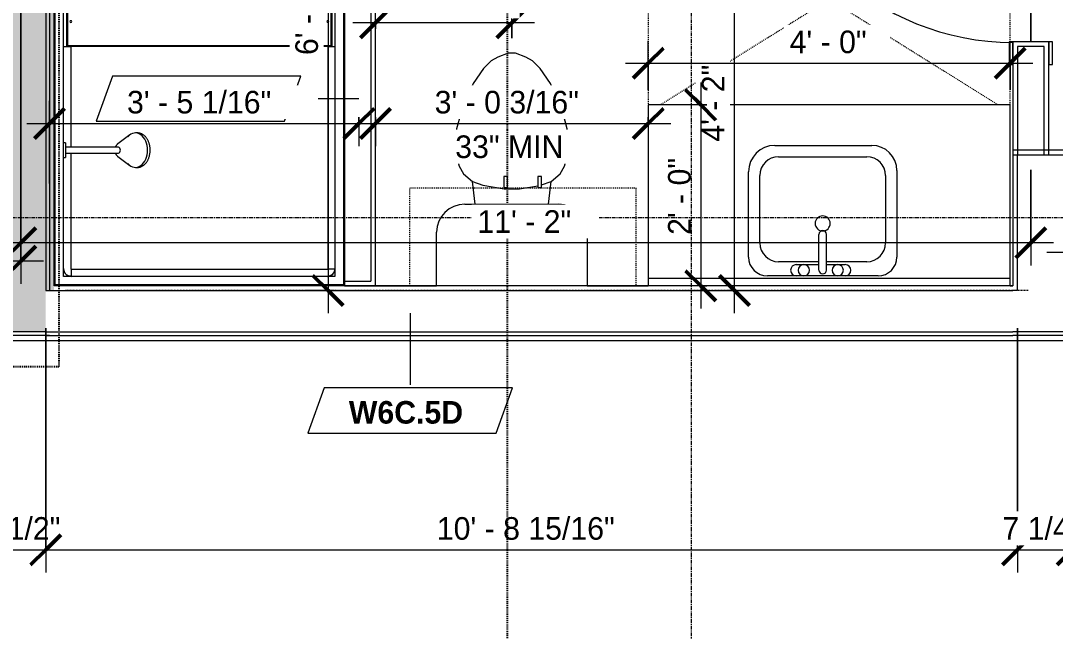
# Model space of a CAD drawing. Header units: inches. Extents: x -4058 to -1781, y 9814 to 12264.
# Drawn here: x -2916.3 to -2779.1, y 10412.3 to 10493.4 of the extents above; entities that cross this region are included whole.
import ezdxf

# ---------------------------------------------------------------- set-up
doc = ezdxf.new("R2010")
doc.units = ezdxf.units.IN
doc.header["$MEASUREMENT"] = 0
for name, pattern in [('Aligning Line 1_8_', [0.25, 0.125, -0.125]), ('Dash', [0.25, 0.125, -0.125]), ('Dash 3_32_', [0.1875, 0.09375, -0.09375]), ('Dash_2_', [0.25, 0.125, -0.125]), ('Grid Line 1_2_', [0.875, 0.5, -0.125, 0.125, -0.125])]:
    doc.linetypes.add(name, pattern=pattern)
for name, color, linetype, lineweight in [('0-1', 7, 'Continuous', 5), ('A-ANNO-DIMS', 211, 'Continuous', 9), ('A-ANNO-DIMS-32', 211, 'Continuous', 9), ('A-DETL-1', 90, 'Dash 3_32_', 9), ('A-DOOR-2', 31, 'Continuous', 9), ('A-FLOR-2', 192, 'Continuous', 9), ('A-GENM', 5, 'Continuous', 9), ('A-GENM-2', 147, 'Dash', 9), ('A-WALL-1', 7, 'Continuous', 9), ('A-WALL-2', 113, 'Continuous', 9), ('A-WALL-IDEN', 211, 'Continuous', 9), ('G-ANNO-SYMB', 111, 'Aligning Line 1_8_', 9), ('I-WALL-1', 1, 'Continuous', 18), ('I-WALL-2', 10, 'Continuous', 5), ('I-WALL-3', 7, 'Continuous', 9), ('P-SANR-FIXT', 6, 'Continuous', 9), ('Q-CASE', 31, 'Continuous', 9), ('Q-CASE-3', 31, 'Dash', 9), ('S-GRID-1', 1, 'Grid Line 1_2_', 9)]:
    doc.layers.add(name, color=color, linetype=linetype, lineweight=lineweight)
doc.layers.add('0-3', color=250, linetype='Dash_2_')
doc.styles.add('Century Gothic', font='ufonts.com_century-gothic.ttf', dxfattribs={"height": 3})
doc.styles.add('Century Gothic_B_1', font='GOTHICB.TTF', dxfattribs={"height": 3})
doc.dimstyles.new('MARKETING_DIMENSION', dxfattribs={"dimscale": 12, "dimtxt": 3.132505, "dimasz": 0.333333, "dimexe": 0.25, "dimexo": 0.166667, "dimgap": 0.041667, "dimtad": 1, "dimdec": 4, "dimrnd": 0.0625, "dimzin": 3, "dimdsep": 46, "dimlunit": 4, "dimtxsty": 'Century Gothic', "dimblk1": 'OBLIQUE', "dimblk2": 'OBLIQUE', "dimsah": 1, "dimcen": 0.09, "dimdle": 0.25, "dimazin": 0, "dimtfac": 1, "dimtdec": 4, "dimtix": 1, "dimtmove": 0, "dimatfit": 3, "dimfxl": 1, "dimtvp": 1, "dimtfill": 1, "dimfrac": 2, "dimtolj": 1, "dimtzin": 0, "dimarcsym": 2})
doc.dimstyles.new('THE_DIMENSION_STRING', dxfattribs={"dimscale": 12, "dimtxt": 3.132505, "dimasz": 0.333333, "dimexe": 0.25, "dimexo": 0.166667, "dimgap": 0.041667, "dimtad": 1, "dimdec": 4, "dimrnd": 0.0625, "dimzin": 3, "dimdsep": 46, "dimlunit": 4, "dimtxsty": 'Century Gothic', "dimblk1": 'OBLIQUE', "dimblk2": 'OBLIQUE', "dimsah": 1, "dimcen": 0.09, "dimdle": 0.25, "dimazin": 0, "dimtfac": 1, "dimtdec": 4, "dimtix": 1, "dimtmove": 0, "dimatfit": 3, "dimfxl": 1, "dimtvp": 1, "dimtfill": 1, "dimfrac": 2, "dimtolj": 1, "dimtzin": 0, "dimarcsym": 2})
doc.dimstyles.new('THE_DIMENSION_STRING_4', dxfattribs={"dimscale": 12, "dimtxt": 3.132505, "dimasz": 0.333333, "dimexe": 0.25, "dimexo": 0.166667, "dimgap": 0.041667, "dimtad": 1, "dimdec": 4, "dimrnd": 0.0625, "dimzin": 3, "dimdsep": 46, "dimlunit": 4, "dimtxsty": 'Century Gothic', "dimblk1": 'OBLIQUE', "dimblk2": 'OBLIQUE', "dimsah": 1, "dimcen": 0.09, "dimdle": 0.25, "dimazin": 0, "dimtfac": 1, "dimtdec": 4, "dimtix": 1, "dimtmove": 0, "dimatfit": 3, "dimfxl": 1, "dimtvp": 1, "dimtfill": 1, "dimfrac": 2, "dimtolj": 1, "dimtzin": 0, "dimarcsym": 2})
doc.dimstyles.new('THE_DIMENSION_STRING_5', dxfattribs={"dimscale": 12, "dimtxt": 3.132505, "dimasz": 0.333333, "dimexe": 0.25, "dimexo": 0.166667, "dimgap": 0.041667, "dimtad": 1, "dimdec": 4, "dimrnd": 0.0625, "dimzin": 3, "dimdsep": 46, "dimlunit": 4, "dimtxsty": 'Century Gothic', "dimblk1": 'OBLIQUE', "dimblk2": 'OBLIQUE', "dimsah": 1, "dimcen": 0.09, "dimdle": 0.25, "dimazin": 0, "dimtfac": 1, "dimtdec": 4, "dimtix": 1, "dimtmove": 0, "dimatfit": 3, "dimfxl": 1, "dimtvp": 1, "dimtfill": 1, "dimfrac": 2, "dimtolj": 1, "dimtzin": 0, "dimarcsym": 2})

# ---------------------------------------------------------------- blocks, each defined once
blk = doc.blocks.new('CTR - 1st Phase - Common Walls_rvt-1-UNIT PLANS - 1ST FLOOR')
at = {"layer": 'I-WALL-1'}
blk.add_hatch(color=256, dxfattribs=at).paths.add_polyline_path([(-2911.89, 10457.54), (-2911.89, 10813.49), (-2912.51, 10813.49), (-2912.51, 10457.54)], flags=0)
at = {"layer": 'I-WALL-2'}
for points in [[(-2918.51, 10452.04), (-2913.01, 10452.04), (-2913.01, 10813.49), (-2918.51, 10813.49), (-2918.51, 10454.25)], [(-2913.01, 10457.54), (-2912.51, 10457.54), (-2912.51, 10813.49), (-2913.01, 10813.49), (-2913.01, 10463.6)]]:
    blk.add_hatch(color=256, dxfattribs=at).paths.add_polyline_path(points, flags=0)
at = {"layer": 'A-WALL-1'}
for p, q in [((-2913.01, 10813.49), (-2913.01, 10457.54)), ((-2912.51, 10813.49), (-2912.51, 10457.54)), ((-2784.07, 10475.54), (-2776.82, 10475.54)), ((-2784.07, 10457.54), (-2784.07, 10475.54)), ((-2913.01, 10457.54), (-2912.51, 10457.54)), ((-2912.51, 10457.54), (-2911.89, 10457.54)), ((-2911.89, 10457.54), (-2784.7, 10457.54)), ((-2784.07, 10457.54), (-2784.7, 10457.54)), ((-2913.01, 10452.04), (-2918.51, 10452.04)), ((-2913.01, 10452.04), (-2911.89, 10452.04)), ((-2911.89, 10452.04), (-2784.7, 10452.04)), ((-2784.07, 10452.04), (-2784.7, 10452.04)), ((-2776.82, 10452.04), (-2784.07, 10452.04)), ((-2913.01, 10451.54), (-2920.76, 10451.54)), ((-2912.51, 10451.54), (-2913.01, 10451.54)), ((-2913.01, 10451.54), (-2912.51, 10451.54)), ((-2912.51, 10451.54), (-2911.89, 10451.54)), ((-2911.89, 10451.54), (-2784.7, 10451.54)), ((-2776.32, 10451.54), (-2784.7, 10451.54))]:
    blk.add_line(p, q, dxfattribs=at)
at = {"layer": 'I-WALL-3'}
for p, q in [((-2784.7, 10476.16), (-2784.7, 10458.16)), ((-2784.07, 10476.16), (-2784.7, 10476.16)), ((-2775.7, 10476.16), (-2784.07, 10476.16)), ((-2784.7, 10458.16), (-2873.39, 10458.16)), ((-2920.76, 10450.91), (-2912.51, 10450.91)), ((-2912.51, 10450.91), (-2911.89, 10450.91)), ((-2911.89, 10450.91), (-2784.7, 10450.91)), ((-2784.7, 10450.91), (-2775.7, 10450.91))]:
    blk.add_line(p, q, dxfattribs=at)
blk = doc.blocks.new('M_Sink Vanity-Square - 500 x 440mm-1372835-UNIT PLANS - 1ST FLOOR')
at = {"layer": 'P-SANR-FIXT'}
for p, q in [((-5.72, 10.23), (7.14, 10.23)), ((-5.22, 8.73), (6.46, 8.73)), ((10.46, 6.91), (10.46, -4.59)), ((-9.22, -4.59), (-9.22, 6.73)), ((-7.72, -2.72), (-7.72, 6.23)), ((8.96, 6.23), (8.96, -2.72)), ((0.12, -6.33), (0.12, -1.59)), ((1.12, -6.33), (1.12, -1.59)), ((0.12, -5.22), (-5.22, -5.22)), ((6.46, -5.22), (1.12, -5.22)), ((-2.88, -5.59), (0.12, -5.59)), ((1.12, -5.59), (3.62, -5.59)), ((7.96, -7.09), (-6.72, -7.09)), ((3.62, -7.09), (-2.88, -7.09))]:
    blk.add_line(p, q, dxfattribs=at)
for centre, radius, start, end in [((-5.72, 6.73), 3.5, 90, 180), ((7.14, 6.91), 3.32, 360, 90), ((-5.22, 6.23), 2.5, 90, 180), ((6.46, 6.23), 2.5, 360, 90), ((0.62, -0.13), 1, 360, 180), ((0.62, -0.13), 1, 180, 0), ((0.62, -1.59), 0.5, 360, 180), ((-5.22, -2.72), 2.5, 180, 270), ((6.46, -2.72), 2.5, 270, 360), ((-6.72, -4.59), 2.5, 180, 270), ((7.96, -4.59), 2.5, 270, 0), ((-2.88, -6.34), 0.75, 90, 270), ((-1.88, -6.34), 0.75, 360, 180), ((-1.88, -6.34), 0.75, 180, 0), ((0.62, -6.33), 0.5, 180, 0), ((2.62, -6.34), 0.75, 0, 180), ((2.62, -6.34), 0.75, 180, 0), ((3.62, -6.34), 0.75, 270, 90)]:
    blk.add_arc(centre, radius, start, end, dxfattribs=at)
blk = doc.blocks.new('Toilet-Domestic-3D - Toilet-Domestic-3D-1352612-UNIT PLANS - 1ST FLOOR')
at = {"layer": 'P-SANR-FIXT'}
for p, q in [((-9.98, 11.75), (-9.98, 18.86)), ((9.98, 18.86), (9.98, 11.75)), ((6.25, 8.02), (-6.25, 8.02)), ((-4.86, 8.02), (-5.21, 5)), ((4.86, 8.02), (5.21, 5)), ((-1, 6), (-3.45, 5.57)), ((1, 6), (-1, 6)), ((3.84, 5.5), (1, 6)), ((5.21, 5), (3.84, 5.5)), ((-5.21, 5), (-6.4, 4)), ((-3.94, 5.46), (-5.21, 5)), ((6.4, 4), (5.21, 5)), ((-6.97, 3), (-7.24, 2)), ((-6.4, 4), (-6.97, 3)), ((6.97, 3), (6.4, 4)), ((7.24, 2), (6.97, 3)), ((-7.24, 2), (-7.41, 1)), ((7.41, 1), (7.24, 2)), ((-7.41, 1), (-7.5, 0)), ((7.5, 0), (7.41, 1)), ((-7.5, 0), (-7.33, -1.99)), ((7.33, -1.99), (7.5, 0)), ((-7.33, -1.99), (-6.79, -4)), ((6.79, -4), (7.33, -1.99)), ((-6.79, -4), (-6.06, -6)), ((6.06, -6), (6.79, -4)), ((-6.06, -6), (-5.13, -8)), ((5.13, -8), (6.06, -6)), ((-5.13, -8), (-3.74, -10)), ((3.74, -10), (5.13, -8)), ((-3.74, -10), (-2.74, -11)), ((2.74, -11), (3.74, -10)), ((-2.74, -11), (-1.87, -11.5)), ((-1.87, -11.5), (-0.5, -12)), ((-0.5, -12), (0.5, -12)), ((0.5, -12), (1.87, -11.5)), ((1.87, -11.5), (2.74, -11))]:
    blk.add_line(p, q, dxfattribs=at)
for centre, start, end in [((-6.25, 11.75), 180, 270), ((6.25, 11.75), 270, 360)]:
    blk.add_arc(centre, 3.73, start, end, dxfattribs=at)
blk = doc.blocks.new('Bath Vanity - Bath Vanity 48_-3150017-UNIT PLANS - 1ST FLOOR')
at = {"layer": 'Q-CASE'}
for p, q in [((24.74, 24), (-23.26, 24)), ((-23.26, 24), (-23.26, 1)), ((24.74, 1), (24.74, 24))]:
    blk.add_line(p, q, dxfattribs=at)
blk = doc.blocks.new('ADA Clearances - 30_x48_-V52-UNIT PLANS - 1ST FLOOR')
at = {"layer": 'A-GENM-2'}
for p, q in [((-14, -22.41), (15, 24)), ((15, 24), (-14, 24)), ((15, -24), (15, 24)), ((15, -24), (-14, 22.41)), ((-14, -24), (-8.63, -24)), ((-5.63, -24), (15, -24))]:
    blk.add_line(p, q, dxfattribs=at)
blk = doc.blocks.new('BATHROOM MIRROR - BATHROOM MIRROR 48_-3123886-UNIT PLANS - 1ST FLOOR')
at = {"layer": 'Q-CASE'}
for p, q in [((-23.26, -23), (24.74, -23)), ((-23.26, -23), (-23.26, -24)), ((24.74, -24), (24.74, -23)), ((24.74, -24), (-23.26, -24))]:
    blk.add_line(p, q, dxfattribs=at)
blk = doc.blocks.new('300 Series Wall Hung Cabinet_326 - 30_-2909953-UNIT PLANS - 1ST FLOOR')
at = {"layer": 'Q-CASE'}
for p, q in [((-2.01, 14.69), (-2.5, 14.69)), ((-2.5, 14.69), (-2.5, 13.19)), ((-2.01, 13.19), (-2.01, 14.69)), ((2.49, 14.69), (2, 14.69)), ((2, 14.69), (2, 13.19)), ((2.49, 13.19), (2.49, 14.69)), ((-2.01, 13.19), (-2.5, 13.19)), ((2.49, 13.19), (2, 13.19))]:
    blk.add_line(p, q, dxfattribs=at)
at = {"layer": 'Q-CASE-3'}
for p, q in [((-15, 0.19), (-15, 13.19)), ((-15, 13.19), (15, 13.19)), ((15, 13.19), (15, 0.19)), ((15, 0.19), (-15, 0.19))]:
    blk.add_line(p, q, dxfattribs=at)
blk = doc.blocks.new('SWING - SINGLE - FLUSH - SWING - FLUSH - 2-10 x 6-8 - PRIVACY-4202129-UNIT PLANS - 1ST FLOOR')
at = {"layer": 'A-DOOR-2'}
for p, q in [((15, 2.37), (15, 36.38)), ((17, 36.38), (15, 36.38)), ((17, 2.37), (17, 36.38)), ((-17, 2.87), (-20, 2.87)), ((-20, 2.87), (-20, 2.37)), ((-17, 2.37), (-17, 2.87)), ((20, 2.87), (17, 2.87)), ((17, 2.87), (17, 2.37)), ((20, 2.37), (20, 2.87)), ((-20, 2.37), (-17, 2.37)), ((17, 2.37), (15, 2.37)), ((17, 2.37), (20, 2.37)), ((-17, -2.38), (-20, -2.38)), ((-20, -2.38), (-20, -2.88)), ((-17, -2.88), (-17, -2.38)), ((20, -2.38), (17, -2.38)), ((17, -2.38), (17, -2.88)), ((20, -2.88), (20, -2.38)), ((-20, -2.88), (-17, -2.88)), ((17, -2.88), (20, -2.88))]:
    blk.add_line(p, q, dxfattribs=at)
blk.add_arc((17, 2.37), 34.07, 93.3657, 180, dxfattribs=at)
blk = doc.blocks.new('The Shower - The Shower-4050272-UNIT PLANS - 1ST FLOOR')
at = {"layer": 'P-SANR-FIXT'}
for p, q in [((0, -0.5), (38.5, -0.5)), ((0, -39.25), (0, -0.5)), ((0.12, -39.25), (0.12, -0.63)), ((0.12, -0.63), (38.38, -0.63)), ((38.38, -0.63), (38.38, -39.25)), ((38.5, -0.5), (38.5, -39.25)), ((1.25, -39.25), (1.25, -1.75)), ((1.25, -1.75), (37.25, -1.75)), ((1.3, -2.43), (1.28, -2.51)), ((1.38, -2.26), (1.37, -2.28)), ((1.42, -2.2), (1.4, -2.23)), ((1.58, -2.01), (1.51, -2.08)), ((1.73, -1.9), (1.7, -1.92)), ((2.01, -1.78), (1.93, -1.8)), ((36.25, -1.77), (2.25, -1.77)), ((36.25, -2.7), (2.25, -2.7)), ((36.25, -1.77), (36.25, -1.75)), ((36.57, -1.8), (36.49, -1.78)), ((36.8, -1.92), (36.77, -1.9)), ((36.99, -2.08), (36.92, -2.01)), ((37.1, -2.23), (37.08, -2.2)), ((37.13, -2.28), (37.12, -2.26)), ((37.22, -2.51), (37.2, -2.43)), ((37.25, -1.75), (37.25, -17.52)), ((2.2, -32.27), (2.2, -2.75)), ((36.3, -18.11), (36.3, -2.75)), ((36.3, -32.27), (36.3, -18.89)), ((37.25, -19.48), (37.25, -39.25)), ((1.62, -32.27), (1.62, -38.13)), ((36.75, -32.38), (1.75, -32.38)), ((1.75, -32.38), (1.75, -38)), ((2.2, -32.27), (36.3, -32.27)), ((36.75, -38), (36.75, -32.38)), ((36.88, -38.13), (36.88, -32.27)), ((1.62, -38.13), (36.88, -38.13)), ((1.75, -38), (36.75, -38)), ((0.12, -39.25), (0, -39.25)), ((0.12, -39.25), (1.25, -39.25)), ((1.25, -38.75), (37.25, -38.75)), ((1.25, -39.25), (1.25, -38.75)), ((37.25, -39.25), (1.25, -39.25)), ((37.25, -38.75), (37.25, -39.25)), ((37.25, -39.25), (38.38, -39.25)), ((38.5, -39.25), (38.38, -39.25))]:
    blk.add_line(p, q, dxfattribs=at)
for centre, radius, start, end in [((2.25, -2.75), 1, 90, 180), ((36.25, -2.75), 1, 0, 90), ((2.2, -35.56), 0.125, 0, 180), ((2.2, -35.56), 0.125, 180, 0), ((36.3, -35.56), 0.125, 0, 180), ((36.3, -35.56), 0.125, 180, 0)]:
    blk.add_arc(centre, radius, start, end, dxfattribs=at)
for centre, major_axis, start_param, end_param in [((2.2, -32.28), (0.95, 0), 1.570796, 3.141593), ((36.3, -32.28), (-0.95, 0), 3.141593, 4.712389)]:
    blk.add_ellipse(centre, major_axis=major_axis, ratio=0.019505, start_param=start_param, end_param=end_param, dxfattribs=at)
for points, knots in [([(2.25, -1.77), (2.19, -1.77), (2.06, -1.78), (1.8, -1.86), (1.53, -2.04), (1.34, -2.32), (1.26, -2.57), (1.25, -2.7), (1.25, -2.77)], [-0.001856, -0.001856, -0.001856, -0.001856, 0.123376, 0.248608, 0.499072, 0.749536, 0.874768, 1, 1, 1, 1]), ([(1.38, -2.25), (1.41, -2.21), (1.47, -2.12), (1.55, -2.04), (1.59, -2)], [-0.666048, -0.666048, -0.666048, -0.666048, -0.5714286, -0.4597287, -0.4597287, -0.4597287, -0.4597287]), ([(1.75, -1.88), (1.77, -1.87), (1.86, -1.82), (2.03, -1.77), (2.17, -1.75), (2.25, -1.75)], [-0.332096, -0.332096, -0.332096, -0.332096, -0.2857143, -0.1428571, 0, 0, 0, 0]), ([(2.25, -2.7), (2.24, -2.7), (2.24, -2.7), (2.23, -2.7), (2.22, -2.71), (2.22, -2.71), (2.21, -2.72), (2.21, -2.73), (2.2, -2.74), (2.2, -2.74), (2.2, -2.75), (2.2, -2.75)], [-1, -1, -1, -1, -0.833333, -0.75, -0.666667, -0.583333, -0.416667, -0.333333, -0.208333, -0.083333, 0, 0, 0, 0]), ([(36.25, -1.75), (36.31, -1.75), (36.42, -1.76), (36.59, -1.8), (36.7, -1.85), (36.75, -1.88)], [-1, -1, -1, -1, -0.8928571, -0.7857143, -0.6665409, -0.6665409, -0.6665409, -0.6665409]), ([(37.25, -2.77), (37.25, -2.7), (37.24, -2.57), (37.16, -2.32), (36.98, -2.04), (36.7, -1.86), (36.45, -1.78), (36.32, -1.77), (36.25, -1.77)], [-0.001856, -0.001856, -0.001856, -0.001856, 0.123376, 0.248608, 0.499072, 0.749536, 0.874768, 1, 1, 1, 1]), ([(36.3, -2.75), (36.3, -2.74), (36.3, -2.74), (36.3, -2.73), (36.29, -2.72), (36.29, -2.72), (36.28, -2.71), (36.27, -2.71), (36.26, -2.7), (36.26, -2.7), (36.25, -2.7), (36.25, -2.7)], [-1, -1, -1, -1, -0.833333, -0.75, -0.666667, -0.583333, -0.416667, -0.333333, -0.208333, -0.083333, 0, 0, 0, 0]), ([(36.75, -1.88), (36.79, -1.91), (36.89, -1.97), (36.97, -2.05), (37.01, -2.11)], [-0.666048, -0.666048, -0.666048, -0.666048, -0.5714286, -0.4462442, -0.4462442, -0.4462442, -0.4462442]), ([(37.12, -2.25), (37.13, -2.27), (37.16, -2.33), (37.18, -2.38), (37.19, -2.42)], [-0.332096, -0.332096, -0.332096, -0.332096, -0.2857143, -0.2167295, -0.2167295, -0.2167295, -0.2167295])]:
    blk.add_open_spline(points, degree=3, knots=knots, dxfattribs=at)
for points in [[(1.25, -2.75), (1.25, -2.74), (1.25, -2.72), (1.25, -2.71)], [(1.35, -2.32), (1.36, -2.3), (1.37, -2.27), (1.38, -2.25)], [(1.63, -1.97), (1.67, -1.94), (1.71, -1.91), (1.75, -1.88)], [(36.25, -2.7), (36.25, -2.62), (36.25, -2.45), (36.25, -2.22), (36.25, -2.03), (36.25, -1.88), (36.25, -1.82), (36.25, -1.8)], [(37.05, -2.15), (37.07, -2.18), (37.09, -2.21), (37.12, -2.25)], [(37.25, -2.67), (37.25, -2.7), (37.25, -2.72), (37.25, -2.75)], [(2.2, -2.75), (2.12, -2.75), (1.95, -2.75), (1.72, -2.75), (1.52, -2.76), (1.37, -2.76), (1.27, -2.76), (1.25, -2.77), (1.25, -2.77)]]:
    blk.add_open_spline(points, degree=3, dxfattribs=at)
blk = doc.blocks.new('Shower Head - Shower Head-3260035-UNIT PLANS - 1ST FLOOR')
at = {"layer": 'P-SANR-FIXT'}
for p, q in [((-2.28, 9.81), (-2.28, 9.54)), ((2.28, 9.54), (2.28, 9.81)), ((-2.02, 8.78), (-0.84, 7.19)), ((0.84, 7.19), (2.02, 8.78)), ((-0.39, 7.27), (-0.39, 6.01)), ((0.39, 6.01), (0.39, 7.27)), ((-0.98, 0.26), (-0.98, 0)), ((-0.98, 0.26), (0.98, 0.26)), ((-0.39, 1), (-0.39, 0.26)), ((0.39, 0.26), (0.39, 1)), ((0.98, 0), (0.98, 0.26)), ((0.98, 0), (-0.98, 0))]:
    blk.add_line(p, q, dxfattribs=at)
at = {"layer": 'P-SANR-FIXT', "flags": 128}
for points in [[(0, 11.49), (-0.09, 11.49), (-0.18, 11.48), (-0.27, 11.48), (-0.35, 11.47), (-0.44, 11.46), (-0.53, 11.44), (-0.62, 11.43), (-0.7, 11.41), (-0.79, 11.39), (-0.87, 11.36), (-0.95, 11.34), (-1.03, 11.31), (-1.11, 11.28), (-1.19, 11.25), (-1.26, 11.21), (-1.34, 11.17), (-1.41, 11.13), (-1.48, 11.09), (-1.55, 11.05), (-1.61, 11), (-1.68, 10.95), (-1.74, 10.9), (-1.8, 10.85), (-1.85, 10.8), (-1.9, 10.74), (-1.95, 10.69), (-2, 10.63), (-2.04, 10.57), (-2.08, 10.51), (-2.12, 10.44), (-2.15, 10.38), (-2.18, 10.31), (-2.21, 10.25), (-2.23, 10.18), (-2.25, 10.11), (-2.26, 10.04), (-2.27, 9.97), (-2.28, 9.9), (-2.28, 9.83), (-2.28, 9.81)], [(2.28, 9.81), (2.28, 9.88), (2.28, 9.95), (2.27, 10.02), (2.25, 10.09), (2.24, 10.16), (2.21, 10.23), (2.19, 10.3), (2.16, 10.36), (2.13, 10.43), (2.09, 10.49), (2.05, 10.55), (2.01, 10.61), (1.97, 10.67), (1.92, 10.73), (1.86, 10.79), (1.81, 10.84), (1.75, 10.89), (1.69, 10.94), (1.63, 10.99), (1.57, 11.04), (1.5, 11.08), (1.43, 11.12), (1.36, 11.16), (1.28, 11.2), (1.21, 11.24), (1.13, 11.27), (1.05, 11.3), (0.97, 11.33), (0.89, 11.36), (0.81, 11.38), (0.72, 11.4), (0.64, 11.42), (0.55, 11.44), (0.47, 11.45), (0.38, 11.46), (0.29, 11.47), (0.2, 11.48), (0.11, 11.49), (0.02, 11.49), (0, 11.49)], [(-0.84, 7.19), (-0.81, 7.16), (-0.79, 7.13), (-0.76, 7.1), (-0.73, 7.08), (-0.7, 7.05), (-0.68, 7.03), (-0.65, 7.01), (-0.62, 6.98), (-0.59, 6.97), (-0.56, 6.95), (-0.53, 6.93), (-0.49, 6.91), (-0.46, 6.9), (-0.43, 6.89), (-0.4, 6.87)], [(0.39, 6.87), (0.43, 6.88), (0.46, 6.9), (0.49, 6.91), (0.52, 6.93), (0.55, 6.94), (0.58, 6.96), (0.61, 6.98), (0.64, 7), (0.67, 7.03), (0.7, 7.05), (0.73, 7.07), (0.76, 7.1), (0.78, 7.13), (0.81, 7.16), (0.83, 7.19), (0.84, 7.19)], [(-0.39, 6.01), (-0.39, 5.81), (-0.39, 5.6), (-0.39, 5.38), (-0.39, 5.15), (-0.39, 4.92), (-0.39, 4.68), (-0.39, 4.43), (-0.39, 4.18), (-0.39, 3.93), (-0.39, 3.67), (-0.39, 3.4), (-0.39, 3.13), (-0.39, 2.86), (-0.39, 2.59), (-0.39, 2.31), (-0.39, 2.03), (-0.39, 1.75), (-0.39, 1.46), (-0.39, 1.18), (-0.39, 1)], [(0.39, 1), (0.39, 1.29), (0.39, 1.57), (0.39, 1.85), (0.39, 2.13), (0.39, 2.41), (0.39, 2.69), (0.39, 2.96), (0.39, 3.23), (0.39, 3.5), (0.39, 3.76), (0.39, 4.02), (0.39, 4.27), (0.39, 4.52), (0.39, 4.77), (0.39, 5), (0.39, 5.23), (0.39, 5.46), (0.39, 5.67), (0.39, 5.88), (0.39, 6.01)]]:
    blk.add_lwpolyline(points, dxfattribs=at)
at = {"layer": 'P-SANR-FIXT'}
for centre, major_axis, start_param, end_param in [((0, 9.54), (-2.28, 0), 4.712389, 6.956384), ((0, 9.54), (2.28, 0), 5.609987, 7.853982), ((0, 7.27), (-0.394, 0), 4.712389, 6.283185), ((0, 7.27), (0.394, 0), 0, 1.570796)]:
    blk.add_ellipse(centre, major_axis=major_axis, ratio=0.707107, start_param=start_param, end_param=end_param, dxfattribs=at)
blk = doc.blocks.new('DIMBLOCK21-UNIT PLANS - 1ST FLOOR')
at = {"layer": 'A-ANNO-DIMS-32', "lineweight": 50}
for p, q in [((-2821.63, 10507.54), (-2823.63, 10509.54)), ((-2821.63, 10507.54), (-2819.63, 10505.54)), ((-2821.63, 10457.54), (-2823.63, 10459.54)), ((-2821.63, 10457.54), (-2819.63, 10455.54))]:
    blk.add_line(p, q, dxfattribs=at)
at = {"layer": 'A-ANNO-DIMS-32'}
for p, q in [((-2804.38, 10507.54), (-2824.63, 10507.54)), ((-2821.63, 10454.54), (-2821.63, 10507.54)), ((-2821.63, 10507.54), (-2804.38, 10507.54)), ((-2822.46, 10457.54), (-2818.63, 10457.54)), ((-2821.63, 10457.54), (-2822.46, 10457.54))]:
    blk.add_line(p, q, dxfattribs=at)
at = {"layer": 'A-ANNO-DIMS-32', "color": 0, "insert": (-2825.98, 10477.29), "char_height": 3, "width": 12.5897, "attachment_point": 1, "rotation": 90, "line_spacing_factor": 0.984502, "style": 'Century Gothic', "bg_fill": 3, "box_fill_scale": 1.25, "bg_fill_color": 256, "bg_fill_true_color": 13158600, "bg_fill_transparency": 0}
blk.add_mtext('4\' - 2"', dxfattribs=at)
blk = doc.blocks.new('_Oblique')
at = {"color": 0, "linetype": 'ByBlock', "lineweight": -2}
blk.add_line((-0.5, -0.5), (0.5, 0.5), dxfattribs=at)
blk = doc.blocks.new('DIMBLOCK65-UNIT PLANS - 1ST FLOOR')
at = {"layer": 'A-ANNO-DIMS-32'}
for p, q in [((-2833.07, 10484.16), (-2833.07, 10490.7)), ((-2785.07, 10484.16), (-2785.07, 10490.7)), ((-2836.07, 10487.7), (-2782.07, 10487.7)), ((-2833.07, 10487.7), (-2833.07, 10484.16)), ((-2785.07, 10487.7), (-2785.07, 10484.16))]:
    blk.add_line(p, q, dxfattribs=at)
at = {"layer": 'A-ANNO-DIMS-32', "lineweight": 50}
for p, q in [((-2833.07, 10487.7), (-2831.07, 10489.7)), ((-2785.07, 10487.7), (-2783.07, 10489.7)), ((-2833.07, 10487.7), (-2835.07, 10485.7)), ((-2785.07, 10487.7), (-2787.07, 10485.7))]:
    blk.add_line(p, q, dxfattribs=at)
at = {"layer": 'A-ANNO-DIMS-32', "color": 0, "insert": (-2814.32, 10492.04), "char_height": 3, "width": 12.5897, "attachment_point": 1, "line_spacing_factor": 0.984502, "style": 'Century Gothic', "bg_fill": 3, "box_fill_scale": 1.25, "bg_fill_color": 256, "bg_fill_true_color": 13158600, "bg_fill_transparency": 0}
blk.add_mtext('4\' - 0"', dxfattribs=at)
blk = doc.blocks.new('DIMBLOCK66-UNIT PLANS - 1ST FLOOR')
at = {"layer": 'A-ANNO-DIMS-32'}
for p, q in [((-2826.11, 10485.16), (-2826.11, 10455.16)), ((-2825.28, 10482.16), (-2829.11, 10482.16)), ((-2826.11, 10482.16), (-2825.28, 10482.16)), ((-2825.28, 10458.16), (-2829.11, 10458.16)), ((-2826.11, 10458.16), (-2825.28, 10458.16))]:
    blk.add_line(p, q, dxfattribs=at)
at = {"layer": 'A-ANNO-DIMS-32', "lineweight": 50}
for p, q in [((-2826.11, 10482.16), (-2828.11, 10484.16)), ((-2826.11, 10482.16), (-2824.11, 10480.16)), ((-2826.11, 10458.16), (-2828.11, 10460.16)), ((-2826.11, 10458.16), (-2824.11, 10456.16))]:
    blk.add_line(p, q, dxfattribs=at)
at = {"layer": 'A-ANNO-DIMS-32', "color": 0, "insert": (-2830.45, 10464.92), "char_height": 3, "width": 12.5897, "attachment_point": 1, "rotation": 90, "line_spacing_factor": 0.984502, "style": 'Century Gothic', "bg_fill": 3, "box_fill_scale": 1.25, "bg_fill_color": 256, "bg_fill_true_color": 13158600, "bg_fill_transparency": 0}
blk.add_mtext('2\' - 0"', dxfattribs=at)
blk = doc.blocks.new('DIMBLOCK88-UNIT PLANS - 1ST FLOOR')
at = {"layer": 'A-ANNO-DIMS-32'}
for p, q in [((-2916.32, 10580.54), (-2916.32, 10458.42)), ((-2916.32, 10461.42), (-2916.32, 10580.54)), ((-2993.32, 10460.59), (-2993.32, 10464.42)), ((-2913.32, 10461.42), (-2993.32, 10461.42)), ((-2993.32, 10461.42), (-2993.32, 10460.59))]:
    blk.add_line(p, q, dxfattribs=at)
at = {"layer": 'A-ANNO-DIMS-32', "lineweight": 50}
for p, q in [((-2993.32, 10461.42), (-2991.32, 10463.42)), ((-2916.32, 10461.42), (-2914.32, 10463.42)), ((-2993.32, 10461.42), (-2995.32, 10459.42)), ((-2916.32, 10461.42), (-2918.32, 10459.42))]:
    blk.add_line(p, q, dxfattribs=at)
at = {"layer": 'A-ANNO-DIMS-32', "color": 0, "insert": (-2960.07, 10465.76), "char_height": 3, "width": 12.5897, "attachment_point": 1, "line_spacing_factor": 0.984502, "style": 'Century Gothic', "bg_fill": 3, "box_fill_scale": 1.25, "bg_fill_color": 256, "bg_fill_true_color": 13158600, "bg_fill_transparency": 0}
blk.add_mtext('6\' - 5"', dxfattribs=at)
blk = doc.blocks.new('DIMBLOCK281-UNIT PLANS - 1ST FLOOR')
at = {"layer": 'A-ANNO-DIMS-32', "lineweight": 50}
for p, q in [((-2869.26, 10479.7), (-2867.26, 10481.7)), ((-2833.07, 10479.7), (-2831.07, 10481.7)), ((-2869.26, 10479.7), (-2871.26, 10477.7)), ((-2833.07, 10479.7), (-2835.07, 10477.7))]:
    blk.add_line(p, q, dxfattribs=at)
at = {"layer": 'A-ANNO-DIMS-32'}
for p, q in [((-2869.26, 10480.53), (-2869.26, 10476.7)), ((-2869.26, 10479.7), (-2869.26, 10480.53)), ((-2833.07, 10480.53), (-2833.07, 10476.7)), ((-2833.07, 10479.7), (-2833.07, 10480.53)), ((-2872.26, 10479.7), (-2830.07, 10479.7))]:
    blk.add_line(p, q, dxfattribs=at)
at = {"layer": 'A-ANNO-DIMS-32', "color": 0, "insert": (-2858.68, 10478.12), "char_height": 3, "width": 18.0194, "attachment_point": 1, "line_spacing_factor": 0.984502, "style": 'Century Gothic', "bg_fill": 3, "box_fill_scale": 1.25, "bg_fill_color": 256, "bg_fill_true_color": 13158600, "bg_fill_transparency": 0}
blk.add_mtext('33" MIN', dxfattribs=at)
at = {"layer": 'A-ANNO-DIMS-32', "color": 0, "insert": (-2861.41, 10484.04), "char_height": 3, "width": 24.5827, "attachment_point": 1, "line_spacing_factor": 0.984502, "style": 'Century Gothic', "bg_fill": 3, "box_fill_scale": 1.25, "bg_fill_color": 256, "bg_fill_true_color": 13158600, "bg_fill_transparency": 0}
blk.add_mtext('3\' - 0 3/16"', dxfattribs=at)
blk = doc.blocks.new('Wall Tag - Arch Wall-3956453-UNIT PLANS - 1ST FLOOR')
at = {"layer": 'A-WALL-IDEN'}
for p, q in [((-0.3561, 0.0937), (-0.4244, -0.0937)), ((0.4244, 0.0937), (-0.3561, 0.0937)), ((0.3561, -0.0937), (0.4244, 0.0937)), ((-0.4244, -0.0937), (0.3561, -0.0937))]:
    blk.add_line(p, q, dxfattribs=at)
blk = doc.blocks.new('DIMBLOCK952-UNIT PLANS - 1ST FLOOR')
at = {"layer": 'A-ANNO-DIMS-32'}
for p, q in [((-2918.51, 10452.54), (-2918.51, 10420.11)), ((-2918.51, 10423.11), (-2918.51, 10452.54)), ((-2913.01, 10452.54), (-2913.01, 10420.11)), ((-2913.01, 10423.11), (-2913.01, 10452.54)), ((-2918.51, 10423.11), (-2913.01, 10423.11))]:
    blk.add_line(p, q, dxfattribs=at)
at = {"layer": 'A-ANNO-DIMS-32', "lineweight": 50}
for p, q in [((-2918.51, 10423.11), (-2916.51, 10425.11)), ((-2913.01, 10423.11), (-2911.01, 10425.11)), ((-2918.51, 10423.11), (-2920.51, 10421.11)), ((-2913.01, 10423.11), (-2915.01, 10421.11))]:
    blk.add_line(p, q, dxfattribs=at)
at = {"layer": 'A-ANNO-DIMS-32', "color": 0, "insert": (-2921.4, 10427.45), "char_height": 3, "width": 13.5444, "attachment_point": 1, "line_spacing_factor": 0.984502, "style": 'Century Gothic', "bg_fill": 3, "box_fill_scale": 1.25, "bg_fill_color": 256, "bg_fill_true_color": 13158600, "bg_fill_transparency": 0}
blk.add_mtext('5 1/2"', dxfattribs=at)
blk = doc.blocks.new('DIMBLOCK953-UNIT PLANS - 1ST FLOOR')
at = {"layer": 'A-ANNO-DIMS-32'}
for p, q in [((-2913.01, 10452.54), (-2913.01, 10420.11)), ((-2913.01, 10423.11), (-2913.01, 10452.54)), ((-2784.07, 10452.54), (-2784.07, 10420.11)), ((-2784.07, 10423.11), (-2784.07, 10452.54)), ((-2913.01, 10423.11), (-2784.07, 10423.11))]:
    blk.add_line(p, q, dxfattribs=at)
at = {"layer": 'A-ANNO-DIMS-32', "lineweight": 50}
for p, q in [((-2913.01, 10423.11), (-2911.01, 10425.11)), ((-2784.07, 10423.11), (-2782.07, 10425.11)), ((-2913.01, 10423.11), (-2915.01, 10421.11)), ((-2784.07, 10423.11), (-2786.07, 10421.11))]:
    blk.add_line(p, q, dxfattribs=at)
at = {"layer": 'A-ANNO-DIMS-32', "color": 0, "insert": (-2861.12, 10427.45), "char_height": 3, "width": 30.1914, "attachment_point": 1, "line_spacing_factor": 0.984502, "style": 'Century Gothic', "bg_fill": 3, "box_fill_scale": 1.25, "bg_fill_color": 256, "bg_fill_true_color": 13158600, "bg_fill_transparency": 0}
blk.add_mtext('10\' - 8 15/16"', dxfattribs=at)
blk = doc.blocks.new('DIMBLOCK954-UNIT PLANS - 1ST FLOOR')
at = {"layer": 'A-ANNO-DIMS-32'}
for p, q in [((-2784.07, 10452.54), (-2784.07, 10420.11)), ((-2784.07, 10423.11), (-2784.07, 10452.54)), ((-2776.82, 10452.54), (-2776.82, 10420.11)), ((-2776.82, 10423.11), (-2776.82, 10452.54)), ((-2784.07, 10423.11), (-2776.82, 10423.11))]:
    blk.add_line(p, q, dxfattribs=at)
at = {"layer": 'A-ANNO-DIMS-32', "lineweight": 50}
for p, q in [((-2784.07, 10423.11), (-2782.07, 10425.11)), ((-2776.82, 10423.11), (-2774.82, 10425.11)), ((-2784.07, 10423.11), (-2786.07, 10421.11)), ((-2776.82, 10423.11), (-2778.82, 10421.11))]:
    blk.add_line(p, q, dxfattribs=at)
at = {"layer": 'A-ANNO-DIMS-32', "color": 0, "insert": (-2786.09, 10427.45), "char_height": 3, "width": 13.5444, "attachment_point": 1, "line_spacing_factor": 0.984502, "style": 'Century Gothic', "bg_fill": 3, "box_fill_scale": 1.25, "bg_fill_color": 256, "bg_fill_true_color": 13158600, "bg_fill_transparency": 0}
blk.add_mtext('7 1/4"', dxfattribs=at)
blk = doc.blocks.new('DIMBLOCK1240-UNIT PLANS - 1ST FLOOR')
at = {"layer": 'A-ANNO-DIMS-32'}
for p, q in [((-2869.26, 10492.25), (-2869.26, 10496.08)), ((-2851.17, 10491.02), (-2851.17, 10496.08)), ((-2848.17, 10493.08), (-2872.26, 10493.08)), ((-2869.26, 10493.08), (-2869.26, 10492.25)), ((-2851.17, 10493.08), (-2851.17, 10491.02))]:
    blk.add_line(p, q, dxfattribs=at)
at = {"layer": 'A-ANNO-DIMS-32', "lineweight": 50}
for p, q in [((-2869.26, 10493.08), (-2867.26, 10495.08)), ((-2851.17, 10493.08), (-2849.17, 10495.08)), ((-2869.26, 10493.08), (-2871.26, 10491.08)), ((-2851.17, 10493.08), (-2853.17, 10491.08))]:
    blk.add_line(p, q, dxfattribs=at)
at = {"layer": 'A-ANNO-DIMS-32', "color": 0, "insert": (-2866.88, 10497.42), "char_height": 3, "width": 15.9907, "attachment_point": 1, "line_spacing_factor": 0.984502, "style": 'Century Gothic', "bg_fill": 3, "box_fill_scale": 1.25, "bg_fill_color": 256, "bg_fill_true_color": 13158600, "bg_fill_transparency": 0}
blk.add_mtext('16"-18"', dxfattribs=at)
blk = doc.blocks.new('DIMBLOCK1241-UNIT PLANS - 1ST FLOOR')
at = {"layer": 'A-ANNO-DIMS-32'}
for p, q in [((-2912.51, 10471.73), (-2912.51, 10482.7)), ((-2871.45, 10480.53), (-2871.45, 10476.7)), ((-2871.45, 10479.7), (-2871.45, 10480.53)), ((-2915.51, 10479.7), (-2868.45, 10479.7)), ((-2912.51, 10479.7), (-2912.51, 10471.73))]:
    blk.add_line(p, q, dxfattribs=at)
at = {"layer": 'A-ANNO-DIMS-32', "lineweight": 50}
for p, q in [((-2912.51, 10479.7), (-2910.51, 10481.7)), ((-2871.45, 10479.7), (-2869.45, 10481.7)), ((-2912.51, 10479.7), (-2914.51, 10477.7)), ((-2871.45, 10479.7), (-2873.45, 10477.7))]:
    blk.add_line(p, q, dxfattribs=at)
at = {"layer": 'A-ANNO-DIMS-32', "color": 0, "insert": (-2902.22, 10484.04), "char_height": 3, "width": 24.5827, "attachment_point": 1, "line_spacing_factor": 0.984502, "style": 'Century Gothic', "bg_fill": 3, "box_fill_scale": 1.25, "bg_fill_color": 256, "bg_fill_true_color": 13158600, "bg_fill_transparency": 0}
blk.add_mtext('3\' - 5 1/16"', dxfattribs=at)
blk = doc.blocks.new('DIMBLOCK1328-UNIT PLANS - 1ST FLOOR')
at = {"layer": 'A-ANNO-DIMS-32', "lineweight": 50}
for p, q in [((-2875.55, 10530.54), (-2877.55, 10532.54)), ((-2875.55, 10530.54), (-2873.55, 10528.54)), ((-2875.55, 10457.54), (-2877.55, 10459.54)), ((-2875.55, 10457.54), (-2873.55, 10455.54))]:
    blk.add_line(p, q, dxfattribs=at)
at = {"layer": 'A-ANNO-DIMS-32'}
for p, q in [((-2874.72, 10530.54), (-2878.55, 10530.54)), ((-2875.55, 10530.54), (-2875.55, 10454.54)), ((-2875.55, 10530.54), (-2874.72, 10530.54)), ((-2874.72, 10457.54), (-2878.55, 10457.54)), ((-2875.55, 10457.54), (-2874.72, 10457.54))]:
    blk.add_line(p, q, dxfattribs=at)
at = {"layer": 'A-ANNO-DIMS-32', "color": 0, "insert": (-2879.89, 10488.79), "char_height": 3, "width": 12.5897, "attachment_point": 1, "rotation": 90, "line_spacing_factor": 0.984502, "style": 'Century Gothic', "bg_fill": 3, "box_fill_scale": 1.25, "bg_fill_color": 256, "bg_fill_true_color": 13158600, "bg_fill_transparency": 0}
blk.add_mtext('6\' - 1"', dxfattribs=at)
blk = doc.blocks.new('DIMBLOCK1368-UNIT PLANS - 1ST FLOOR')
at = {"layer": 'A-ANNO-DIMS-32'}
for p, q in [((-2782.32, 10473.54), (-2782.32, 10460.85)), ((-2782.32, 10463.85), (-2782.32, 10473.54)), ((-2916.32, 10463.02), (-2916.32, 10466.85)), ((-2779.32, 10463.85), (-2919.32, 10463.85)), ((-2916.32, 10463.85), (-2916.32, 10463.02))]:
    blk.add_line(p, q, dxfattribs=at)
at = {"layer": 'A-ANNO-DIMS-32', "lineweight": 50}
for p, q in [((-2916.32, 10463.85), (-2914.32, 10465.85)), ((-2782.32, 10463.85), (-2780.32, 10465.85)), ((-2916.32, 10463.85), (-2918.32, 10461.85)), ((-2782.32, 10463.85), (-2784.32, 10461.85))]:
    blk.add_line(p, q, dxfattribs=at)
at = {"layer": 'A-ANNO-DIMS-32', "color": 0, "insert": (-2855.74, 10468.19), "char_height": 3, "width": 15.394, "attachment_point": 1, "line_spacing_factor": 0.984502, "style": 'Century Gothic', "bg_fill": 3, "box_fill_scale": 1.25, "bg_fill_color": 256, "bg_fill_true_color": 13158600, "bg_fill_transparency": 0}
blk.add_mtext('11\' - 2"', dxfattribs=at)

msp = doc.modelspace()

# ---------------------------------------------------------------- linework, layer by layer
at = {"layer": '0-3'}
for p, q in [((-2911.25006, 10942.09049), (-2911.25006, 10447.38307)), ((-2911.25006, 10447.38307), (-3209.34786, 10447.38307))]:
    msp.add_line(p, q, dxfattribs=at)
at = {"layer": 'A-DETL-1'}
for p, q in [((-2912.51124, 10469.73149), (-2912.51124, 10467.73149)), ((-2782.68554, 10457.5394), (-2910.35818, 10457.5394))]:
    msp.add_line(p, q, dxfattribs=at)
at = {"layer": 'A-FLOR-2'}
for p, q in [((-2782.32374, 10524.5394), (-2782.32374, 10490.5394)), ((-2782.32374, 10490.5394), (-2782.32374, 10524.5394)), ((-2869.26124, 10458.16899), (-2861.14371, 10458.16899)), ((-2841.19127, 10458.16899), (-2833.07374, 10458.16899)), ((-2785.07374, 10458.16899), (-2784.69857, 10458.16899))]:
    msp.add_line(p, q, dxfattribs=at)
at = {"layer": 'A-WALL-2'}
for p, q in [((-2869.88624, 10496.9144), (-2869.88624, 10458.7894)), ((-2869.26124, 10458.1644), (-2869.26124, 10497.5394)), ((-2779.94874, 10490.5394), (-2784.69874, 10490.5394)), ((-2784.69874, 10490.5394), (-2784.69874, 10475.54399)), ((-2779.94874, 10475.54399), (-2779.94874, 10490.5394)), ((-2784.07374, 10489.9144), (-2784.07374, 10475.54399)), ((-2780.57374, 10489.9144), (-2784.07374, 10489.9144)), ((-2780.57374, 10475.54399), (-2780.57374, 10489.9144)), ((-2784.69874, 10475.54399), (-2779.94874, 10475.54399)), ((-2873.38624, 10458.7894), (-2869.88624, 10458.7894)), ((-2873.38624, 10458.1644), (-2869.26124, 10458.1644))]:
    msp.add_line(p, q, dxfattribs=at)
at = {"layer": 'A-WALL-IDEN'}
for p, q in [((-2780.19874, 10462.62088), (-2769.35558, 10462.62088)), ((-2864.65633, 10454.5394), (-2864.65633, 10445.03326))]:
    msp.add_line(p, q, dxfattribs=at)
at = {"layer": 'G-ANNO-SYMB'}
msp.add_line((-2851.7738, 10857.05315), (-2851.7738, 9975.90299), dxfattribs=at)

# ---------------------------------------------------------------- block references
at = {"layer": '0-1'}
msp.add_blockref('CTR - 1st Phase - Common Walls_rvt-1-UNIT PLANS - 1ST FLOOR', (0, 0), dxfattribs=at)
at = {"layer": 'A-DOOR-2', "rotation": 90.0000000000309}
msp.add_blockref('SWING - SINGLE - FLUSH - SWING - FLUSH - 2-10 x 6-8 - PRIVACY-4202129-UNIT PLANS - 1ST FLOOR', (-2782.32374, 10507.5394), dxfattribs=at)
at = {"layer": 'A-GENM', "rotation": 89.99999999993801}
msp.add_blockref('ADA Clearances - 30_x48_-V52-UNIT PLANS - 1ST FLOOR', (-2809.07374, 10496.16899), dxfattribs=at)
at = {"layer": 'A-WALL-IDEN', "xscale": 31.99999999999999, "yscale": 31.99999999999999, "zscale": 31.99999999999999}
for p in [(-2892.73799, 10482.99814), (-2864.65633, 10441.61524)]:
    msp.add_blockref('Wall Tag - Arch Wall-3956453-UNIT PLANS - 1ST FLOOR', p, dxfattribs=at)
at = {"layer": 'P-SANR-FIXT'}
for name, p, rotation in [('The Shower - The Shower-4050272-UNIT PLANS - 1ST FLOOR', (-2873.38624, 10457.6644), 180), ('Toilet-Domestic-3D - Toilet-Domestic-3D-1352612-UNIT PLANS - 1ST FLOOR', (-2851.16749, 10477.02021), 180), ('Shower Head - Shower Head-3260035-UNIT PLANS - 1ST FLOOR', (-2910.63624, 10476.1644), 269.999999999908)]:
    msp.add_blockref(name, p, dxfattribs=dict(at, rotation=rotation))
msp.add_blockref('M_Sink Vanity-Square - 500 x 440mm-1372835-UNIT PLANS - 1ST FLOOR', (-2810.55322, 10466.56814), dxfattribs=at)
at = {"layer": 'Q-CASE'}
for name, p in [('Bath Vanity - Bath Vanity 48_-3150017-UNIT PLANS - 1ST FLOOR', (-2809.81144, 10458.1644)), ('300 Series Wall Hung Cabinet_326 - 30_-2909953-UNIT PLANS - 1ST FLOOR', (-2849.71803, 10457.98149)), ('BATHROOM MIRROR - BATHROOM MIRROR 48_-3123886-UNIT PLANS - 1ST FLOOR', (-2809.81144, 10482.16899))]:
    msp.add_blockref(name, p, dxfattribs=at)

# ---------------------------------------------------------------- texts
at = {"layer": 'A-WALL-IDEN', "char_height": 3, "attachment_point": 1, "style": 'Century Gothic_B_1'}
for s, insert, width in [('W4DØF', (-2900.20588, 10484.24568), 17.978), ('W6C.5D', (-2872.79193, 10442.86278), 19.594)]:
    msp.add_mtext(s, dxfattribs=dict(at, insert=insert, width=width))

# ---------------------------------------------------------------- next in the draw order: dimensions: what is measured, and where the dimension line sits
at = {"layer": 'A-ANNO-DIMS'}
for base, p1, p2, dimstyle, override, picture, middle in [((-2993.32374, 10461.4186), (-2916.32374, 10582.5394), (-2993.32374, 10458.59018), 'THE_DIMENSION_STRING', {"dimpost": '<>', "dimfxl": 145.919187}, 'DIMBLOCK88-UNIT PLANS - 1ST FLOOR', (-2954.82374, 10463.49406)), ((-2913.01124, 10423.10829), (-2918.51124, 10454.5394), (-2913.01124, 10454.5394), 'THE_DIMENSION_STRING_4', {"dimpost": '<>', "dimfxl": 5.5}, 'DIMBLOCK952-UNIT PLANS - 1ST FLOOR', (-2915.76124, 10425.34996))]:
    dim = msp.add_linear_dim(base=base, p1=p1, p2=p2, dimstyle=dimstyle, override=override, dxfattribs=at)
    dim.commit()
    dim.dimension.update_dxf_attribs({"geometry": picture, "text_midpoint": middle})
dim = msp.add_linear_dim(base=(-2821.63188, 10507.5394), p1=(-2824.4603, 10457.5394), p2=(-2802.38422, 10507.5394), angle=90, dimstyle='THE_DIMENSION_STRING', override={"dimpost": '<>', "dimfxl": 54.656686}, dxfattribs=at)
dim.commit()
dim.dimension.update_dxf_attribs({"geometry": 'DIMBLOCK21-UNIT PLANS - 1ST FLOOR', "text_midpoint": (-2823.66961, 10482.5394)})
dim = msp.add_linear_dim(base=(-2869.26124, 10493.07729), p1=(-2851.16749, 10489.02021), p2=(-2869.26124, 10490.24886), angle=0, text='16"-18"', dimstyle='THE_DIMENSION_STRING_5', override={"dimpost": '<>', "dimfxl": 18.135418}, dxfattribs=at)
dim.commit()
dim.dimension.update_dxf_attribs({"geometry": 'DIMBLOCK1240-UNIT PLANS - 1ST FLOOR', "text_midpoint": (-2860.21436, 10495.15275)})

# ---------------------------------------------------------------- next in the draw order: dimensions: what is measured, and where the dimension line sits
dim = msp.add_linear_dim(base=(-2785.07374, 10487.69761), p1=(-2833.07374, 10482.1644), p2=(-2785.07374, 10482.1644), angle=0, dimstyle='THE_DIMENSION_STRING', override={"dimpost": '<>', "dimfxl": 48}, dxfattribs=at)
dim.commit()
dim.dimension.update_dxf_attribs({"geometry": 'DIMBLOCK65-UNIT PLANS - 1ST FLOOR', "text_midpoint": (-2809.07374, 10489.77307)})

# ---------------------------------------------------------------- next in the draw order: dimensions: what is measured, and where the dimension line sits
dim = msp.add_linear_dim(base=(-2826.10504, 10458.1644), p1=(-2823.27661, 10482.1644), p2=(-2823.27661, 10458.1644), angle=90, dimstyle='THE_DIMENSION_STRING', override={"dimpost": '<>', "dimfxl": 24}, dxfattribs=at)
dim.commit()
dim.dimension.update_dxf_attribs({"geometry": 'DIMBLOCK66-UNIT PLANS - 1ST FLOOR', "text_midpoint": (-2828.1805, 10470.1644)})

# ---------------------------------------------------------------- next in the draw order: linework, layer by layer
at = {"layer": 'S-GRID-1'}
msp.add_line((-1781.27288, 10467.1894), (-4041.7795, 10467.1894), dxfattribs=at)

# ---------------------------------------------------------------- next in the draw order: dimensions: what is measured, and where the dimension line sits
at = {"layer": 'A-ANNO-DIMS'}
dim = msp.add_linear_dim(base=(-2833.07374, 10479.69761), p1=(-2869.26124, 10482.52604), p2=(-2833.07374, 10482.52604), text='<>\\X33" MIN', dimstyle='THE_DIMENSION_STRING', override={"dimpost": '<>', "dimfxl": 36.1875}, dxfattribs=at)
dim.commit()
dim.dimension.update_dxf_attribs({"geometry": 'DIMBLOCK281-UNIT PLANS - 1ST FLOOR', "text_midpoint": (-2851.16749, 10479.69761)})
dim = msp.add_linear_dim(base=(-2784.07374, 10423.10829), p1=(-2913.01124, 10454.5394), p2=(-2784.07374, 10454.5394), dimstyle='THE_DIMENSION_STRING_4', override={"dimpost": '<>', "dimfxl": 128.9375}, dxfattribs=at)
dim.commit()
dim.dimension.update_dxf_attribs({"geometry": 'DIMBLOCK953-UNIT PLANS - 1ST FLOOR', "text_midpoint": (-2848.54249, 10425.34996)})

# ---------------------------------------------------------------- next in the draw order: linework, layer by layer
at = {"layer": '0-3'}
msp.add_line((-2851.7738, 10857.05315), (-2851.7738, 9975.90299), dxfattribs=at)
at = {"layer": 'A-WALL-IDEN'}
msp.add_line((-2871.44874, 10482.99814), (-2879.00629, 10482.99814), dxfattribs=at)
at = {"layer": 'S-GRID-1'}
msp.add_line((-2827.32374, 9814.0266), (-2827.32374, 12247.50061), dxfattribs=at)

# ---------------------------------------------------------------- next in the draw order: dimensions: what is measured, and where the dimension line sits
at = {"layer": 'A-ANNO-DIMS'}
dim = msp.add_linear_dim(base=(-2776.82374, 10423.10829), p1=(-2784.07374, 10454.5394), p2=(-2776.82374, 10454.5394), dimstyle='THE_DIMENSION_STRING_4', override={"dimpost": '<>', "dimfxl": 7.25}, dxfattribs=at)
dim.commit()
dim.dimension.update_dxf_attribs({"geometry": 'DIMBLOCK954-UNIT PLANS - 1ST FLOOR', "text_midpoint": (-2780.44874, 10425.34996)})

# ---------------------------------------------------------------- next in the draw order: dimensions: what is measured, and where the dimension line sits
dim = msp.add_linear_dim(base=(-2871.44874, 10479.69761), p1=(-2912.51124, 10469.73149), p2=(-2871.44874, 10482.52604), dimstyle='THE_DIMENSION_STRING_5', override={"dimpost": '<>', "dimfxl": 43.009643}, dxfattribs=at)
dim.commit()
dim.dimension.update_dxf_attribs({"geometry": 'DIMBLOCK1241-UNIT PLANS - 1ST FLOOR', "text_midpoint": (-2891.97999, 10481.93928)})

# ---------------------------------------------------------------- next in the draw order: dimensions: what is measured, and where the dimension line sits
dim = msp.add_linear_dim(base=(-2875.54797, 10457.5394), p1=(-2872.71955, 10530.5394), p2=(-2872.71955, 10457.5394), angle=90, dimstyle='MARKETING_DIMENSION', override={"dimpost": '<>', "dimfxl": 73}, dxfattribs=at)
dim.commit()
dim.dimension.update_dxf_attribs({"geometry": 'DIMBLOCK1328-UNIT PLANS - 1ST FLOOR', "text_midpoint": (-2877.62343, 10494.0394)})

# ---------------------------------------------------------------- next in the draw order: dimensions: what is measured, and where the dimension line sits
dim = msp.add_linear_dim(base=(-2916.32374, 10463.84838), p1=(-2782.32374, 10475.54399), p2=(-2916.32374, 10461.01995), dimstyle='MARKETING_DIMENSION', override={"dimpost": '<>', "dimfxl": 134.78482}, dxfattribs=at)
dim.commit()
dim.dimension.update_dxf_attribs({"geometry": 'DIMBLOCK1368-UNIT PLANS - 1ST FLOOR', "text_midpoint": (-2849.32374, 10465.8861)})

doc.saveas('drawing.dxf')
